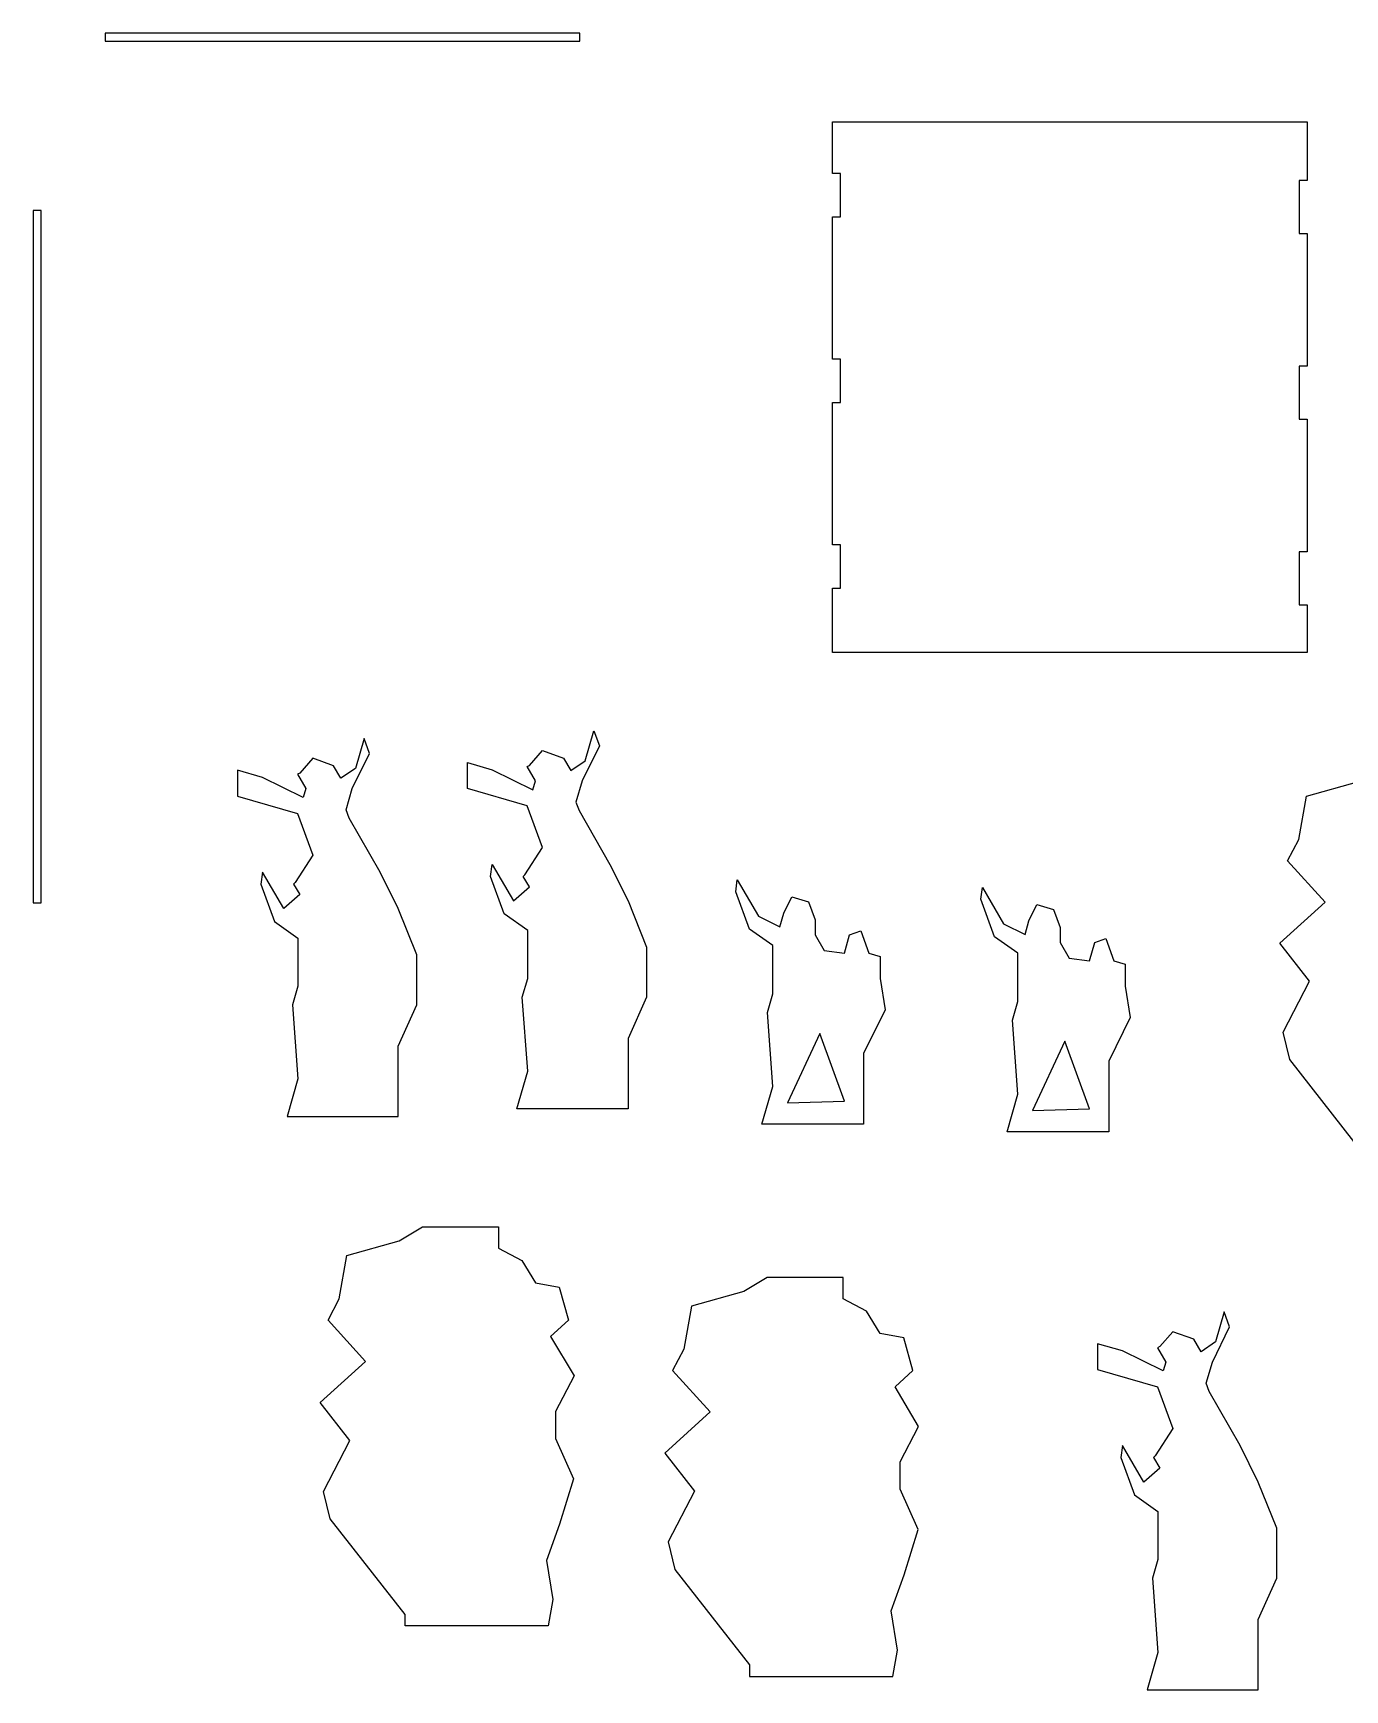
# Model space of a CAD drawing. Extents: x -1323 to 1705, y -706 to 926.
# Drawn here: x 21 to 515, y -706 to -81 of the extents above; entities that cross this region are included whole.
import ezdxf

# ---------------------------------------------------------------- set-up
doc = ezdxf.new("R2010")
doc.units = 0
doc.layers.add('CAMADA_1', color=7, linetype='CONTINUOUS')

msp = doc.modelspace()

# ---------------------------------------------------------------- linework, layer by layer
at = {"layer": 'CAMADA_1'}
for points in [[(48.249, -84.4647), (227.1205, -84.4647), (227.1205, -81.4555), (48.249, -81.4555), (48.249, -84.4647)], [(501.1411, -314.8817), (322.2696, -314.8817), (322.2696, -290.6856), (325.2696, -290.6856), (325.2696, -274.3506), (322.2696, -274.3506), (322.2696, -220.6856), (325.2696, -220.6856), (325.2696, -204.3506), (322.2696, -204.3506), (322.2696, -150.6855), (325.2696, -150.6855), (325.2696, -134.3506), (322.2696, -134.3506), (322.2696, -114.8817), (501.1411, -114.8817), (501.1411, -136.9829), (498.1411, -136.9829), (498.1411, -156.9829), (501.1411, -156.9829), (501.1411, -206.9829), (498.1411, -206.9829), (498.1411, -226.9829), (501.1411, -226.9829), (501.1411, -276.9829), (498.1411, -276.9829), (498.1411, -296.9829), (501.1411, -296.9829), (501.1411, -314.8817)], [(21.0989, -409.2154), (24.0989, -409.2154), (24.0989, -148.299), (21.0989, -148.299), (21.0989, -409.2154)], [(120.8632, -475.6321), (116.812, -489.7665), (158.6659, -489.7665), (158.6659, -463.2215), (165.6517, -447.7238), (165.6517, -428.8075), (158.6659, -411.4255), (151.8722, -397.6768), (140.2157, -377.3332), (139.0697, -374.1898), (141.3616, -366.1933), (147.8712, -352.9558), (145.7979, -347.2691), (142.538, -358.6424), (137.0961, -362.317), (134.3254, -357.5581), (126.4442, -354.7777), (121.5272, -360.3384), (120.7016, -360.8191), (123.8305, -366.1933), (122.8693, -369.5465), (107.5009, -361.9892), (98.1336, -359.3044), (98.1336, -369.0612), (120.7016, -375.5296), (126.4442, -391.2811), (119.8504, -401.5793), (119.193, -402.1654), (121.5272, -406.1748), (115.5054, -411.4255), (107.5009, -397.6768), (106.9123, -402.1654), (112.0632, -416.2935), (120.8632, -422.5162), (120.8632, -440.6565), (118.8376, -447.7238), (120.8632, -475.6321)], [(245.2356, -486.8809), (203.3817, -486.8809), (207.4329, -472.7465), (205.4073, -444.8381), (207.4329, -437.7709), (207.4329, -419.6306), (198.6327, -413.4078), (193.4819, -399.2798), (194.0706, -394.7912), (202.075, -408.5398), (208.0969, -403.2891), (205.7626, -399.2798), (206.4201, -398.6937), (213.0139, -388.3955), (207.2712, -372.6439), (184.7033, -366.1755), (184.7033, -356.4187), (194.0706, -359.1036), (209.4389, -366.6608), (210.4, -363.3076), (207.2712, -357.9334), (208.0969, -357.4527), (213.0139, -351.892), (220.8951, -354.6724), (223.6657, -359.4313), (229.1076, -355.7568), (232.3675, -344.3835), (234.4407, -350.0701), (227.9313, -363.3076), (225.6394, -371.3042), (226.7853, -374.4475), (238.4417, -394.7912), (245.2356, -408.5398), (252.2214, -425.9218), (252.2214, -444.8381), (245.2356, -460.3359), (245.2356, -486.8809)], [(299.7738, -443.5422), (299.7738, -425.4019), (290.9737, -419.1791), (285.8229, -405.051), (286.4115, -400.5625), (294.416, -414.3112), (302.4835, -418.2783), (303.9658, -413.1066), (306.9413, -407.0558), (313.236, -408.86), (315.727, -415.6924), (315.727, -421.3528), (319.1263, -427.1914), (326.7817, -428.1954), (328.7429, -421.3528), (332.9193, -419.8302), (335.9691, -428.1954), (340.2696, -429.428), (340.2696, -437.8002), (342.1691, -449.5306), (334.0178, -466.1072), (334.0178, -492.6522), (295.7226, -492.6522), (299.7738, -478.5178), (297.7482, -450.6094), (299.7738, -443.5422)], [(426.3587, -495.5379), (388.0636, -495.5379), (392.1148, -481.4035), (390.0892, -453.4951), (392.1148, -446.4279), (392.1148, -428.2875), (383.3146, -422.0648), (378.1638, -407.9367), (378.7525, -403.4481), (386.7569, -417.1968), (394.8245, -421.164), (396.3068, -415.9922), (399.2822, -409.9414), (405.577, -411.7457), (408.068, -418.5781), (408.068, -424.2385), (411.4672, -430.0771), (419.1226, -431.081), (421.0838, -424.2385), (425.2602, -422.7158), (428.3101, -431.081), (432.6105, -432.3137), (432.6105, -440.6859), (434.51, -452.4163), (426.3587, -468.9929), (426.3587, -495.5379)], [(326.7817, -484.0635), (317.5389, -458.5671), (305.3549, -484.6083), (326.7817, -484.0635)], [(419.1226, -486.9492), (409.8798, -461.4528), (397.6958, -487.4939), (419.1226, -486.9492)], [(167.8407, -531.4118), (196.4058, -531.4118), (196.4058, -539.4408), (205.2689, -544.0609), (210.3349, -552.5271), (219.2939, -554.1158), (222.7618, -566.5243), (216.0045, -572.6649), (224.8985, -587.5281), (217.9009, -600.9521), (217.9009, -611.1928), (224.6622, -626.3689), (219.3831, -643.4451), (214.5182, -657.0974), (216.9507, -671.8408), (215.1814, -681.8181), (161.2237, -681.8181), (161.2237, -677.4735), (133.072, -641.4981), (130.476, -631.1139), (140.4865, -611.9102), (129.3078, -597.6248), (146.3769, -582.1134), (132.2104, -566.5243), (136.408, -558.4718), (139.2936, -542.1991), (159.0326, -536.6825), (167.8407, -531.4118)], [(291.0782, -696.5188), (291.0782, -700.8634), (345.0358, -700.8634), (346.8051, -690.8861), (344.3727, -676.1427), (349.2376, -662.4904), (354.5166, -645.4142), (347.7553, -630.2381), (347.7553, -619.9974), (354.7529, -606.5734), (345.859, -591.7103), (352.6162, -585.5697), (349.1483, -573.1611), (340.1894, -571.5724), (335.1233, -563.1063), (326.2602, -558.4861), (326.2602, -550.4571), (297.6952, -550.4571), (288.887, -555.7278), (269.148, -561.2444), (266.2624, -577.5171), (262.0648, -585.5697), (276.2313, -601.1587), (259.1623, -616.6701), (270.3409, -630.9555), (260.3305, -650.1592), (262.9266, -660.5434), (291.0782, -696.5188)], [(482.725, -705.9021), (482.725, -679.3571), (489.7107, -663.8593), (489.7107, -644.943), (482.725, -627.561), (475.9312, -613.8123), (464.2747, -593.4687), (463.1287, -590.3254), (465.4207, -582.3288), (471.9302, -569.0913), (469.8569, -563.4047), (466.597, -574.778), (461.1551, -578.4525), (458.3845, -573.6936), (450.5034, -570.9132), (445.5862, -576.4739), (444.7606, -576.9546), (447.8895, -582.3288), (446.9283, -585.682), (431.5599, -578.1248), (422.1926, -575.4399), (422.1926, -585.1967), (444.7606, -591.6651), (450.5034, -607.4166), (443.9094, -617.7148), (443.252, -618.3009), (445.5862, -622.3104), (439.5644, -627.561), (431.5599, -613.8123), (430.9713, -618.3009), (436.1222, -632.429), (444.9222, -638.6517), (444.9222, -656.7921), (442.8966, -663.8593), (444.9222, -691.7677), (440.871, -705.9021), (482.725, -705.9021)]]:
    msp.add_lwpolyline(points, close=True, dxfattribs=at)
msp.add_lwpolyline([(522.7963, -504.3342), (494.6447, -468.3588), (492.0485, -457.9746), (502.059, -438.7709), (490.8804, -424.4856), (507.9494, -408.9741), (493.7829, -393.385), (497.9805, -385.3325), (500.8662, -369.0598), (520.6051, -363.5432)], dxfattribs=at)

doc.saveas('drawing.dxf')
